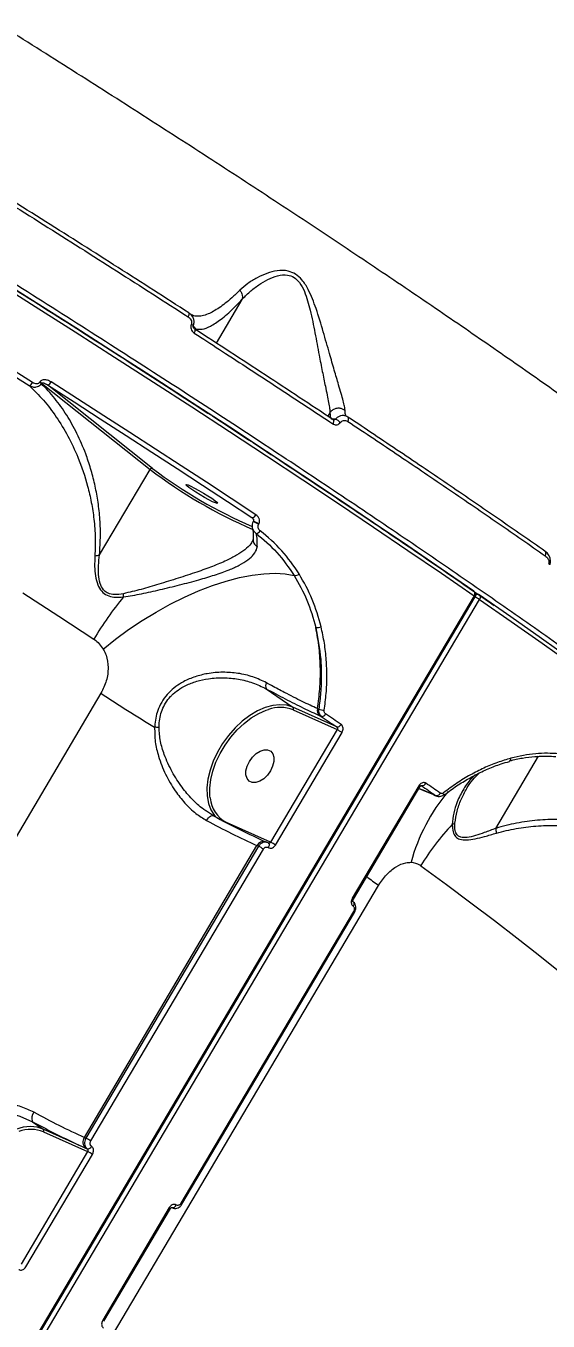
# Model space of a CAD drawing. Header units: millimetres. Extents: x -6879 to 7341, y -8047 to 7187.
# Drawn here: x 352.9 to 480.2, y 2323.4 to 2639.2 of the extents above; entities that cross this region are included whole.
import ezdxf

# ---------------------------------------------------------------- set-up
doc = ezdxf.new("R2010")
doc.units = ezdxf.units.MM
for name, color, linetype in [('DIKOM_ОБЪЕКТ', 7, 'Continuous'), ('DIKOM_РАЗМЕР_ЗОНА', 7, 'Continuous'), ('DIKOM_РАЗМЕР_ОБЪЕКТА', 7, 'Continuous')]:
    doc.layers.add(name, color=color, linetype=linetype)
doc.styles.add('style1', font='arial.ttf', dxfattribs={"width": 0.8})
doc.dimstyles.new('1-50', dxfattribs={"dimtxt": 300, "dimasz": 200, "dimexe": 100, "dimexo": 0, "dimgap": 100, "dimtad": 0, "dimdec": 0, "dimtxsty": 'style1', "dimcen": 0, "dimclrd": 7, "dimclre": 7, "dimadec": 1, "dimazin": 2, "dimtfac": 1, "dimtdec": 0, "dimtmove": 1, "dimatfit": 3, "dimfxl": 0, "dimlwd": 25, "dimlwe": 18, "dimarcsym": 0})

# ---------------------------------------------------------------- blocks, each defined once
blk = doc.blocks.new('*D19')
at = {"layer": 'Defpoints', "color": 0, "transparency": 16777216}
for p in [(5624.04, 6094.27), (-4435.35, 2864.29), (5624.04, -2640.11)]:
    blk.add_point(p, dxfattribs=at)
at = {"layer": 'DIKOM_РАЗМЕР_ОБЪЕКТА', "color": 7, "lineweight": 18, "transparency": 16777216}
for p, q in [((-4435.35, 2864.29), (-4435.35, 6194.27)), ((5624.04, -2640.11), (5624.04, 6194.27))]:
    blk.add_line(p, q, dxfattribs=at)
at = {"layer": 'DIKOM_РАЗМЕР_ОБЪЕКТА', "color": 7, "lineweight": 25, "transparency": 16777216}
for p, q in [((-4235.35, 6094.27), (2113.67, 6094.27)), ((5424.04, 6094.27), (3193.46, 6094.27))]:
    blk.add_line(p, q, dxfattribs=at)
at = {"layer": 'DIKOM_РАЗМЕР_ОБЪЕКТА', "color": 7, "transparency": 16777216}
for points in [[(-4235.35, 6127.6), (-4235.35, 6060.94), (-4435.35, 6094.27)], [(5424.04, 6127.6), (5424.04, 6060.94), (5624.04, 6094.27)]]:
    blk.add_solid(points, dxfattribs=at)
at = {"layer": 'DIKOM_РАЗМЕР_ОБЪЕКТА', "color": 0, "transparency": 16777216, "insert": (2653.56, 6094.27), "char_height": 300, "attachment_point": 5, "style": 'style1'}
blk.add_mtext('10100', dxfattribs=at)
blk = doc.blocks.new('*D17')
at = {"layer": 'Defpoints', "color": 0, "transparency": 16777216}
for p in [(-5935.35, 6990.27), (-5935.35, 998.27), (7340.79, -2830.86)]:
    blk.add_point(p, dxfattribs=at)
at = {"layer": 'DIKOM_РАЗМЕР_ЗОНА', "color": 7, "lineweight": 18, "transparency": 16777216}
for p, q in [((-5935.35, 998.27), (-5935.35, 7090.27)), ((7340.79, -2830.86), (7340.79, 7090.27))]:
    blk.add_line(p, q, dxfattribs=at)
at = {"layer": 'DIKOM_РАЗМЕР_ЗОНА', "color": 7, "lineweight": 25, "transparency": 16777216}
for p, q in [((-5735.35, 6990.27), (2016.67, 6990.27)), ((7140.79, 6990.27), (3096.46, 6990.27))]:
    blk.add_line(p, q, dxfattribs=at)
at = {"layer": 'DIKOM_РАЗМЕР_ЗОНА', "color": 7, "transparency": 16777216}
for points in [[(-5735.35, 7023.6), (-5735.35, 6956.94), (-5935.35, 6990.27)], [(7140.79, 7023.6), (7140.79, 6956.94), (7340.79, 6990.27)]]:
    blk.add_solid(points, dxfattribs=at)
at = {"layer": 'DIKOM_РАЗМЕР_ЗОНА', "color": 0, "transparency": 16777216, "insert": (2556.56, 6990.27), "char_height": 300, "attachment_point": 5, "style": 'style1'}
blk.add_mtext('13300', dxfattribs=at)

msp = doc.modelspace()

# ---------------------------------------------------------------- linework, layer by layer
at = {"layer": 'DIKOM_ОБЪЕКТ', "color": 7, "linetype": 'Continuous', "lineweight": 15}
for p, q in [((405.56, 2572.43), (399.29, 2561.84)), ((394.58, 2564.91), (394.31, 2565.3)), ((356.27, 2552.35), (356.21, 2552.25)), ((356.62, 2551.96), (356.68, 2552.07)), ((356.68, 2552.07), (383.14, 2531.02)), ((383.76, 2531.26), (358.16, 2551.63)), ((427, 2544.81), (426.52, 2544)), ((427, 2544.82), (427, 2544.81)), ((427.83, 2543.14), (427.79, 2543.16)), ((370.84, 2510.24), (383.14, 2531.02)), ((408.01, 2519.29), (408.35, 2518.8)), ((408.33, 2518.42), (408.29, 2518.34)), ((408.29, 2518.32), (408.29, 2518.34)), ((408.33, 2518.42), (408.33, 2518.42)), ((409.61, 2517.65), (409.65, 2517.72)), ((480.22, 2510.38), (480, 2510.58)), ((462.17, 2501.3), (462.11, 2501.34)), ((462.17, 2500.23), (216.67, 2085.36)), ((216.96, 2085.1), (462.46, 2499.97)), ((217.96, 2084.46), (463.47, 2499.33)), ((371.18, 2476.48), (193.65, 2176.47)), ((411.47, 2477.57), (417.99, 2473.06)), ((428.68, 2468.25), (417.99, 2473.06)), ((424.29, 2472.57), (423.98, 2472.71)), ((418.06, 2472.41), (428.78, 2467.59)), ((424.57, 2470.98), (424.91, 2470.82)), ((428.78, 2467.59), (412.55, 2440.16)), ((413.74, 2439.47), (429.97, 2466.9)), ((467.48, 2443.53), (477.87, 2461.09)), ((470.79, 2459.96), (470.86, 2459.98)), ((448.72, 2453.93), (432.48, 2426.5)), ((432.75, 2426.26), (448.98, 2453.69)), ((449.29, 2453.98), (449.31, 2453.97)), ((452.79, 2451.53), (452.45, 2451.69)), ((452.64, 2451.58), (452.98, 2451.42)), ((398.64, 2446.58), (396.93, 2447.7)), ((401.83, 2444.98), (401.79, 2444.92)), ((412.55, 2440.16), (401.83, 2444.98)), ((367.13, 2368.18), (409.23, 2439.32)), ((409.61, 2439.15), (367.51, 2368.01)), ((368.7, 2367.32), (410.8, 2438.47)), ((409.23, 2439.32), (409.61, 2439.15)), ((411.74, 2440.08), (411.34, 2440.26)), ((411.94, 2439.97), (411.74, 2440.07)), ((411.94, 2439.97), (411.99, 2439.94)), ((261.36, 2129.61), (438.89, 2429.62)), ((432.78, 2423.26), (390.68, 2352.12)), ((390.94, 2351.88), (433.04, 2423.03)), ((354.51, 2372.01), (357.12, 2370.2)), ((367.41, 2365.57), (357.12, 2370.2)), ((357.19, 2369.55), (367.91, 2364.73)), ((367.51, 2368.01), (367.13, 2368.18)), ((367.81, 2365.39), (367.41, 2365.57)), ((367.91, 2364.73), (351.68, 2337.3)), ((352.87, 2336.61), (369.1, 2364.04)), ((387.85, 2351.07), (371.62, 2323.64)), ((371.88, 2323.4), (388.11, 2350.83)), ((388.41, 2351.1), (388.63, 2351)), ((388.42, 2351.12), (388.44, 2351.11)), ((388.44, 2351.11), (388.64, 2351.01))]:
    msp.add_line(p, q, dxfattribs=at)
at = {"layer": 'DIKOM_ОБЪЕКТ', "color": 7, "linetype": 'Continuous', "lineweight": 15, "flags": 128}
for points in [[(297.34, 2586.65), (304.54, 2582.22), (311.7, 2577.8), (318.82, 2573.39), (325.89, 2568.98), (332.92, 2564.58), (339.89, 2560.19), (346.81, 2555.82), (353.68, 2551.47)], [(354.5, 2552.23), (347.61, 2556.59), (340.68, 2560.98), (333.68, 2565.37), (326.64, 2569.78), (319.55, 2574.2), (312.42, 2578.62), (305.25, 2583.06), (298.03, 2587.49)], [(345.34, 2576.93), (355.17, 2570.73), (364.89, 2564.56), (374.49, 2558.43), (383.96, 2552.34), (393.3, 2546.3), (402.49, 2540.3), (411.53, 2534.37), (420.41, 2528.49), (429.12, 2522.69), (437.67, 2516.95), (446.02, 2511.29), (454.2, 2505.72), (462.17, 2500.23)], [(462.11, 2501.34), (454.15, 2506.82), (446, 2512.38), (437.66, 2518.03), (429.14, 2523.75), (420.45, 2529.54), (411.59, 2535.4), (402.57, 2541.32), (393.4, 2547.3), (384.08, 2553.33), (374.64, 2559.41), (365.06, 2565.52), (355.36, 2571.68), (345.56, 2577.86)], [(392.48, 2568.22), (392.56, 2568.38), (392.64, 2568.55), (392.69, 2568.7), (392.72, 2568.84), (392.72, 2568.97), (392.71, 2569.07), (392.67, 2569.14), (392.61, 2569.19)], [(393.93, 2564.27), (394.02, 2564.44), (394.1, 2564.6), (394.15, 2564.76), (394.17, 2564.91), (394.18, 2565.03), (394.16, 2565.13), (394.11, 2565.21), (394.05, 2565.25)], [(394.31, 2565.3), (394.27, 2565.21), (394.24, 2565.12)], [(358.16, 2551.63), (364.61, 2547.51), (371, 2543.41), (377.33, 2539.33), (383.6, 2535.27), (389.8, 2531.24), (395.94, 2527.23), (402.01, 2523.24), (408.01, 2519.29)], [(408.97, 2519.96), (402.96, 2523.93), (396.88, 2527.92), (390.72, 2531.94), (384.5, 2535.99), (378.22, 2540.05), (371.87, 2544.14), (365.47, 2548.25), (359.01, 2552.38)], [(427.76, 2542.13), (427.85, 2542.3), (427.91, 2542.47), (427.96, 2542.63), (427.97, 2542.78), (427.96, 2542.91), (427.93, 2543.03), (427.87, 2543.11), (427.83, 2543.14)], [(431.37, 2542.76), (431.46, 2542.92), (431.52, 2543.09), (431.56, 2543.25), (431.58, 2543.4), (431.58, 2543.53), (431.55, 2543.64), (431.49, 2543.73), (431.42, 2543.79)], [(392.09, 2527.06), (391.89, 2527.3), (392.01, 2527.37), (392.43, 2527.24), (393.12, 2526.94), (394.03, 2526.48), (395.08, 2525.91), (396.18, 2525.27), (397.25, 2524.61), (398.2, 2523.99), (398.95, 2523.45), (399.44, 2523.04), (399.64, 2522.8), (399.52, 2522.74), (399.1, 2522.86), (398.41, 2523.16), (397.5, 2523.62), (396.46, 2524.19), (395.35, 2524.83), (394.28, 2525.49), (393.33, 2526.11), (392.58, 2526.65), (392.09, 2527.06)], [(479.53, 2509.98), (479.62, 2510.15), (479.68, 2510.32), (479.71, 2510.48), (479.71, 2510.64), (479.69, 2510.79), (479.64, 2510.91), (479.57, 2511.01), (479.47, 2511.08)], [(371.74, 2487.2), (374.76, 2489.64), (377.93, 2491.97), (381.23, 2494.18), (384.61, 2496.25), (388.06, 2498.16), (391.53, 2499.89), (394.98, 2501.42), (398.39, 2502.73), (401.73, 2503.82), (404.95, 2504.67), (408.03, 2505.27), (410.93, 2505.62), (413.63, 2505.72), (416.1, 2505.56), (418.32, 2505.14)], [(352.14, 2500.98), (360.87, 2495.28), (369.44, 2489.63)], [(462.17, 2500.23), (462.26, 2500.4), (462.32, 2500.57), (462.36, 2500.74), (462.36, 2500.91), (462.34, 2501.05), (462.29, 2501.18), (462.21, 2501.27), (462.17, 2501.3)], [(577.42, 2409.72), (576.77, 2410.48), (574.49, 2413.04), (571.92, 2415.77), (569.05, 2418.66), (565.89, 2421.71), (562.45, 2424.92), (558.71, 2428.28), (554.7, 2431.8), (550.4, 2435.46), (545.83, 2439.27), (540.99, 2443.22), (535.88, 2447.31), (530.51, 2451.54), (524.88, 2455.9), (518.99, 2460.39), (512.86, 2465), (506.48, 2469.73), (499.86, 2474.58), (493.01, 2479.55), (485.94, 2484.62), (478.64, 2489.8), (471.12, 2495.07), (463.4, 2500.45)], [(463.46, 2500.41), (463.5, 2500.38), (463.58, 2500.28), (463.63, 2500.16), (463.66, 2500.01), (463.65, 2499.85), (463.62, 2499.68), (463.55, 2499.5), (463.47, 2499.33)], [(463.47, 2499.33), (471.21, 2493.95), (478.74, 2488.66), (486.06, 2483.47)], [(417.99, 2473.06), (416.49, 2473.53), (414.84, 2473.68), (413.07, 2473.5), (411.22, 2472.99), (409.34, 2472.17), (407.46, 2471.05), (405.63, 2469.66), (403.9, 2468.03), (402.28, 2466.2), (400.84, 2464.2), (399.59, 2462.09), (398.56, 2459.91), (397.78, 2457.7), (397.26, 2455.52), (397.03, 2453.42), (397.07, 2451.43), (397.39, 2449.62), (397.99, 2448.01), (398.84, 2446.65), (399.12, 2446.32)], [(397.83, 2450.97), (397.77, 2451.44), (397.73, 2453.36), (397.96, 2455.4), (398.46, 2457.51), (399.22, 2459.65), (400.21, 2461.77), (401.43, 2463.82), (402.83, 2465.76), (404.39, 2467.53), (406.08, 2469.11), (407.85, 2470.46), (409.67, 2471.55), (411.49, 2472.34), (412.01, 2472.51)], [(424.91, 2470.82), (425.39, 2470.5), (425.86, 2470.18), (426.33, 2469.86), (426.8, 2469.53), (427.27, 2469.21), (427.74, 2468.89), (428.21, 2468.57), (428.68, 2468.25)], [(429.73, 2468.87), (429.26, 2469.19), (428.79, 2469.51), (428.32, 2469.83), (427.85, 2470.16), (427.38, 2470.48), (426.91, 2470.8), (426.43, 2471.12), (425.96, 2471.45)], [(412.51, 2457.54), (411.77, 2456.5), (410.87, 2455.63), (409.9, 2455.02), (408.93, 2454.7), (408.05, 2454.71), (407.32, 2455.04), (406.8, 2455.67), (406.53, 2456.54), (406.54, 2457.58), (406.83, 2458.72), (407.37, 2459.85), (408.12, 2460.89), (409.01, 2461.75), (409.98, 2462.37), (410.95, 2462.68), (411.83, 2462.68), (412.57, 2462.35), (413.09, 2461.72), (413.35, 2460.85), (413.34, 2459.81), (413.05, 2458.67), (412.51, 2457.54)], [(449.31, 2453.97), (449.75, 2453.67), (450.19, 2453.36), (450.62, 2453.06), (451.06, 2452.75), (451.49, 2452.45), (451.92, 2452.14), (452.36, 2451.84), (452.79, 2451.53)], [(453.9, 2452.11), (453.47, 2452.41), (453.03, 2452.72), (452.6, 2453.02), (452.16, 2453.33), (451.73, 2453.64), (451.29, 2453.94), (450.85, 2454.25), (450.42, 2454.56)], [(452.45, 2451.69), (452.63, 2451.58), (452.66, 2451.57)], [(454.71, 2451.67), (454.73, 2451.68), (454.74, 2451.69)], [(396.95, 2445.45), (397.16, 2445.78), (397.39, 2446.06), (397.63, 2446.31), (397.86, 2446.49), (398.09, 2446.62), (398.3, 2446.67), (398.49, 2446.66), (398.64, 2446.58)], [(411.99, 2439.94), (412.04, 2439.9), (412.11, 2439.81), (412.16, 2439.69), (412.18, 2439.55), (412.17, 2439.39), (412.13, 2439.21), (412.07, 2439.04), (411.98, 2438.87)], [(449.21, 2434.43), (455.42, 2429.84), (461.4, 2425.38), (467.12, 2421.03), (472.59, 2416.82), (477.8, 2412.74), (482.75, 2408.79)], [(432.64, 2425.65), (432.68, 2425.62), (432.76, 2425.52), (432.82, 2425.39), (432.85, 2425.24), (432.84, 2425.08), (432.81, 2424.9), (432.75, 2424.73), (432.66, 2424.55)], [(336.01, 2344.86), (335.28, 2345.34), (332.61, 2347.73), (330.18, 2350.58), (327.74, 2354.36), (325.8, 2358.57), (324.94, 2361.42), (324.49, 2364.42), (324.53, 2366.19), (324.86, 2367.97), (325.98, 2370.3), (326.41, 2370.84), (327.56, 2371.95), (328.93, 2372.87), (332.6, 2374.32), (336.77, 2375.05), (341.14, 2375.19), (344.65, 2374.92), (348.16, 2374.31), (351.42, 2373.37), (354.51, 2372.01), (354.51, 2372.01)], [(357.12, 2370.2), (355.62, 2370.67), (353.97, 2370.82), (352.2, 2370.64), (350.35, 2370.13), (348.47, 2369.31), (346.59, 2368.19), (344.77, 2366.8), (343.03, 2365.17), (341.42, 2363.34), (339.97, 2361.34), (338.72, 2359.23), (337.69, 2357.05), (336.91, 2354.84), (336.4, 2352.66), (336.16, 2350.56), (336.2, 2348.57), (336.52, 2346.76), (337.12, 2345.15), (337.97, 2343.79), (338.25, 2343.46)]]:
    msp.add_lwpolyline(points, dxfattribs=at)
at = {"layer": 'DIKOM_ОБЪЕКТ', "color": 7, "linetype": 'Continuous', "lineweight": 15}
for centre, radius, start, end in [((391.06, 2560.9), 5.79, 62.6294, 68.3214), ((353.23, 2552.77), 1.38, 289.2737, 336.9474), ((353.48, 2547.86), 5.17, 52.5338, 58.0879), ((353.54, 2547.97), 5.16, 52.5385, 58.0988), ((357.85, 2552.83), 1.24, 284.3894, 338.7927), ((427.45, 2540.64), 2.77, 40.6268, 71.6889), ((383.58, 2530.8), 0.497, 68.1118, 153.0122), ((456.3, 2627.8), 121.32, 232.912, 246.6543), ((456.21, 2627.65), 120.58, 233.0727, 246.458), ((407.99, 2520.34), 1.06, 271.0004, 338.8802), ((407, 2514.28), 4.26, 52.2703, 72.4613), ((406.99, 2514.25), 4.38, 52.4776, 72.1105), ((408.97, 2516.62), 1.18, 273.6923, 333.3375), ((418.44, 2506.67), 1.53, 265.4655, 314.3873), ((461.6, 2500.48), 1, 329.3847, 55.3361), ((439.61, 2448.13), 81.52, 140.5169, 149.3965), ((369.61, 2499.95), 7.08, 0.1068, 6.4071), ((461.9, 2499.62), 0.663, 32.0345, 65.8071), ((457.96, 2491.26), 9.77, 55.7044, 62.6823), ((463.03, 2499.82), 0.734, 68.3362, 126.0119), ((462.89, 2499.59), 1, 55.2964, 65.7822), ((423.97, 2494.53), 2.06, 258.4287, 295.8891), ((412.83, 2478.27), 1.52, 150.1958, 207.259), ((578.52, 2789.22), 375.23, 236.457, 238.8237), ((414.89, 2464.39), 8.62, 68.4571, 109.536), ((417.66, 2472.7), 0.494, 324.4481, 47.6015), ((425.66, 2472.32), 1.73, 166.7864, 231.0264), ((425.75, 2476.78), 4.46, 250.9152, 268.4939), ((425.02, 2471.82), 1.01, 263.6764, 337.9671), ((381.12, 2401.93), 66.33, 86.347, 87.2765), ((428.8, 2469.25), 1, 262.897, 337.8163), ((424.83, 2459.36), 9.12, 55.7239, 64.3855), ((470.49, 2460.56), 0.681, 302.1445, 6.4689), ((448.41, 2453.31), 0.685, 33.3185, 63.521), ((449.5, 2454.94), 0.991, 258.8374, 336.8826), ((405.22, 2451.58), 7.42, 184.6899, 242.7881), ((490.29, 2423.47), 45.05, 139.8864, 164.838), ((452.99, 2452.5), 0.99, 258.19, 336.7059), ((454.32, 2451.93), 0.482, 329.7784, 33.0318), ((496.55, 2629.75), 209.49, 241.6107, 245.3665), ((503.21, 2640.07), 219.95, 241.6103, 245.3664), ((495.64, 2406.95), 53.96, 135.9351, 149.3815), ((456.29, 2446.35), 1.96, 287.0833, 307.4784), ((463.13, 2442.33), 4.51, 0.5418, 15.39), ((410.81, 2438.62), 1.72, 71.8647, 155.7753), ((405.66, 2430.92), 9.13, 55.7577, 64.3811), ((408.61, 2431.94), 9.11, 55.7148, 64.3896), ((507.03, 2523.74), 116.2, 232.324, 234.0959), ((432.18, 2425.89), 0.68, 33.1479, 63.5691), ((432.48, 2422.66), 0.673, 33.1671, 63.4982), ((356.52, 2372.89), 2.2, 139.6923, 203.5399), ((459.05, 2565.42), 219.86, 241.6095, 245.3672), ((454.43, 2558.55), 209.43, 241.6099, 245.3668), ((354.02, 2361.52), 8.63, 68.4615, 109.5316), ((356.79, 2369.84), 0.494, 324.4474, 47.6022), ((368.74, 2367.03), 1.97, 144.4374, 227.6128), ((363.57, 2359.79), 9.12, 55.7506, 64.3882), ((367.93, 2366.39), 1, 262.9042, 337.8091), ((363.97, 2356.5), 9.12, 55.7189, 64.3855), ((387.54, 2350.45), 0.69, 33.4202, 63.4049), ((388.64, 2352.08), 0.991, 258.8365, 336.8886), ((390.37, 2351.51), 0.682, 33.3978, 63.3512), ((371.31, 2323.03), 0.681, 33.1528, 63.5356)]:
    msp.add_arc(centre, radius, start, end, dxfattribs=at)
for points, knots in [([(511.35, 2528.81), (507.51, 2531.64), (499.83, 2537.3), (487.28, 2546.3), (474.04, 2555.64), (460.08, 2565.3), (445.49, 2575.24), (430.32, 2585.43), (414.56, 2595.86), (398.26, 2606.5), (381.48, 2617.32), (364.3, 2628.26), (346.79, 2639.29), (329, 2650.37), (310.95, 2661.47), (292.69, 2672.59), (274.28, 2683.69), (255.79, 2694.7), (237.32, 2705.6), (218.92, 2716.33), (200.61, 2726.89), (182.43, 2737.26), (164.44, 2747.41), (146.73, 2757.28), (129.37, 2766.84), (112.42, 2776.06), (95.9, 2784.92), (79.84, 2793.4), (64.31, 2801.49), (49.36, 2809.14), (35.07, 2816.32), (22.5, 2822.51), (11.48, 2827.83), (5.17, 2830.8), (2.01, 2832.29)], [0, 0, 0, 0, 0.031556, 0.063213, 0.09492, 0.126627, 0.158283, 0.189839, 0.221397, 0.253054, 0.284762, 0.31647, 0.348127, 0.379685, 0.411265, 0.442944, 0.474674, 0.506404, 0.538084, 0.569664, 0.601295, 0.633026, 0.664806, 0.696588, 0.728318, 0.75995, 0.791659, 0.823468, 0.855327, 0.887186, 0.918995, 0.950705, 0.975353, 1, 1, 1, 1]), ([(541.81, 2444.04), (539.9, 2445.58), (534.73, 2449.72), (525.52, 2456.88), (513.99, 2465.61), (501.42, 2474.87), (487.86, 2484.65), (473.31, 2494.93), (458.09, 2505.49), (442.28, 2516.27), (425.95, 2527.23), (408.83, 2538.55), (390.96, 2550.21), (372.38, 2562.17), (353.5, 2574.17), (334.38, 2586.17), (315.11, 2598.13), (295.37, 2610.23), (275.21, 2622.45), (254.69, 2634.75), (234.51, 2646.7), (214.73, 2658.28), (195.41, 2669.47), (176, 2680.59), (156.56, 2691.6), (137.14, 2702.46), (117.92, 2713.07), (98.96, 2723.4), (80.32, 2733.42), (61.94, 2743.16), (43.9, 2752.56), (26.28, 2761.58), (9.45, 2770.03), (-6.54, 2777.9), (-21.67, 2785.17), (-36.19, 2791.97), (-50.02, 2798.25), (-63.08, 2803.97), (-74.43, 2808.75), (-81.06, 2811.39), (-84, 2812.55)], [0, 0, 0, 0, 0.015652, 0.042167, 0.068704, 0.09522, 0.122506, 0.149815, 0.177101, 0.203617, 0.230153, 0.256669, 0.283955, 0.311264, 0.33855, 0.365066, 0.391602, 0.418118, 0.445404, 0.472713, 0.499999, 0.52556, 0.55114, 0.576701, 0.60295, 0.629218, 0.655467, 0.681983, 0.708519, 0.735035, 0.762321, 0.78963, 0.816916, 0.843432, 0.869969, 0.896485, 0.923771, 0.951079, 0.978366, 1, 1, 1, 1]), ([(-83.21, 2810.98), (-80.47, 2809.9), (-74.09, 2807.36), (-63.09, 2802.73), (-50.25, 2797.11), (-36.52, 2790.87), (-21.98, 2784.07), (-6.7, 2776.73), (9.29, 2768.87), (25.98, 2760.49), (43.31, 2751.62), (61.23, 2742.28), (79.66, 2732.53), (98.51, 2722.4), (117.49, 2712.06), (136.56, 2701.53), (155.67, 2690.84), (175.01, 2679.9), (194.48, 2668.75), (214.01, 2657.44), (233.79, 2645.86), (253.79, 2634.02), (273.97, 2621.93), (294.02, 2609.78), (313.85, 2597.62), (333.36, 2585.52), (352.5, 2573.51), (371.22, 2561.62), (389.5, 2549.85), (407.28, 2538.25), (424.49, 2526.87), (441.03, 2515.78), (455.25, 2506.09), (463.68, 2500.24), (467.11, 2497.86)], [0, 0, 0, 0, 0.024132, 0.056086, 0.08814, 0.120245, 0.15235, 0.184404, 0.216358, 0.248311, 0.280366, 0.312471, 0.344576, 0.37663, 0.408584, 0.439359, 0.470225, 0.501136, 0.532048, 0.562913, 0.593689, 0.625642, 0.657696, 0.689802, 0.721907, 0.753961, 0.785914, 0.817868, 0.849922, 0.882027, 0.914132, 0.946187, 0.97814, 1, 1, 1, 1]), ([(320.72, 2613.42), (326.85, 2609.63), (339.12, 2602.05), (357.22, 2590.71), (375.08, 2579.4), (386.68, 2571.95), (392.48, 2568.22)], [0, 0, 0, 0, 0.248595, 0.49719, 0.748595, 1, 1, 1, 1]), ([(392.61, 2569.19), (386.89, 2572.87), (375.45, 2580.22), (357.7, 2591.46), (339.58, 2602.82), (327.21, 2610.47), (321.02, 2614.29)], [0, 0, 0, 0, 0.248594, 0.49719, 0.748595, 1, 1, 1, 1]), ([(430.7, 2545.39), (430.7, 2545.42), (430.71, 2545.69), (430.61, 2546.37), (430.28, 2547.73), (429.78, 2549.52), (429.05, 2551.97), (428.09, 2555.22), (426.84, 2559.57), (425.39, 2564.65), (424.04, 2569.19), (422.78, 2572.64), (421.71, 2575.04), (420.38, 2577.19), (418.68, 2578.74), (416.57, 2579.59), (414.13, 2579.57), (411.59, 2578.88), (409.18, 2577.78), (406.93, 2576.39), (405.69, 2575.28), (405.06, 2574.72)], [0, 0, 0, 0, 0.005626, 0.050194, 0.096021, 0.143339, 0.191776, 0.262307, 0.334996, 0.425738, 0.519188, 0.558728, 0.598786, 0.643821, 0.679931, 0.716075, 0.769127, 0.823202, 0.878452, 0.93885, 1, 1, 1, 1]), ([(405.57, 2572.44), (405.57, 2572.44), (406.13, 2573.06), (407.41, 2574.36), (409.52, 2575.98), (411.8, 2577.37), (414.16, 2578.31), (416.41, 2578.61), (418.32, 2577.96), (419.78, 2576.51), (420.82, 2574.46), (421.6, 2572.14), (422.47, 2568.76), (423.4, 2564.28), (424.31, 2559.26), (425.17, 2554.9), (425.83, 2551.64), (426.35, 2549.13), (426.71, 2547.3), (426.96, 2545.74), (427, 2545.24), (427, 2544.82), (427, 2544.82)], [0, 0, 0, 0, 0.000084, 0.062326, 0.12457, 0.179415, 0.234108, 0.284696, 0.317764, 0.350736, 0.393399, 0.432816, 0.472321, 0.566574, 0.660865, 0.73448, 0.807986, 0.856522, 0.90502, 0.952521, 0.999991, 1, 1, 1, 1]), ([(405.06, 2574.72), (404.4, 2574.09), (402.59, 2572.35), (399.93, 2570.3), (397.58, 2568.99), (395.84, 2568.43), (394.58, 2568.33), (393.65, 2568.47), (393.22, 2568.79), (393.08, 2568.89)], [0, 0, 0, 0, 0.120553, 0.328508, 0.541035, 0.671204, 0.801381, 0.935062, 1, 1, 1, 1]), ([(405.06, 2574.72), (405.09, 2574.68), (405.3, 2574.42), (405.58, 2573.88), (405.74, 2573.11), (405.62, 2572.67), (405.57, 2572.44)], [0, 0, 0, 0, 0.054453, 0.376706, 0.688336, 1, 1, 1, 1]), ([(394.31, 2565.3), (394.8, 2565.22), (395.78, 2565.07), (397.84, 2565.85), (400.41, 2567.52), (403.05, 2569.81), (404.89, 2571.74), (405.56, 2572.43)], [0, 0, 0, 0, 0.20619, 0.415424, 0.64011, 0.869595, 1, 1, 1, 1]), ([(405.56, 2572.43), (405.56, 2572.44), (405.56, 2572.44), (405.57, 2572.44), (405.57, 2572.44), (405.57, 2572.44)], [0, 0, 0, 0, 0.445155, 0.822187, 1, 1, 1, 1]), ([(392.48, 2568.22), (392.66, 2568.07), (392.99, 2567.81), (393.25, 2567.27), (393.33, 2566.75), (393.24, 2566.44), (393.19, 2566.28)], [0, 0, 0, 0, 0.329238, 0.579808, 0.788619, 1, 1, 1, 1]), ([(393.72, 2566.04), (393.79, 2566.3), (393.94, 2566.81), (393.83, 2567.66), (393.46, 2568.46), (392.98, 2568.95), (392.66, 2569.16), (392.61, 2569.19)], [0, 0, 0, 0, 0.223391, 0.437655, 0.684959, 0.948822, 1, 1, 1, 1]), ([(393.19, 2566.28), (393.15, 2566.11), (393.06, 2565.78), (393.15, 2565.23), (393.41, 2564.72), (393.72, 2564.41), (393.91, 2564.28), (393.93, 2564.27)], [0, 0, 0, 0, 0.2147833, 0.4259373, 0.6816824, 0.9641903, 1, 1, 1, 1]), ([(394.05, 2565.25), (393.97, 2565.32), (393.85, 2565.43), (393.73, 2565.64), (393.69, 2565.82), (393.69, 2565.95), (393.71, 2566.01), (393.72, 2566.04)], [0, 0, 0, 0, 0.375734, 0.651783, 0.844495, 0.934876, 1, 1, 1, 1]), ([(394.31, 2565.3), (394.27, 2565.35), (394.07, 2565.59), (393.87, 2565.84), (393.72, 2566.04)], [0, 0, 0, 0, 0.217441, 1, 1, 1, 1]), ([(393.93, 2564.27), (394.45, 2563.94), (397.01, 2562.28), (404.04, 2557.72), (414.9, 2550.63), (423.47, 2544.96), (427.76, 2542.13)], [0, 0, 0, 0, 0.044144, 0.220723, 0.6100171, 1, 1, 1, 1]), ([(427.79, 2543.16), (422.31, 2546.79), (411.32, 2554.05), (399.81, 2561.51), (394.05, 2565.25)], [0, 0, 0, 0, 0.499272, 1, 1, 1, 1]), ([(353.68, 2551.47), (353.96, 2551.34), (354.5, 2551.1), (355.31, 2551.1), (355.92, 2551.3), (356.35, 2551.59), (356.53, 2551.83), (356.62, 2551.96)], [0, 0, 0, 0, 0.273622, 0.537255, 0.720787, 0.85653, 1, 1, 1, 1]), ([(353.68, 2551.47), (354.86, 2550.31), (357.22, 2547.99), (360.36, 2543.85), (363.18, 2539.24), (365.81, 2533.67), (367.68, 2528.22), (368.87, 2523.05), (369.51, 2518.85), (369.86, 2514.53), (369.75, 2511.44), (369.7, 2509.99)], [0, 0, 0, 0, 0.126971, 0.253951, 0.383672, 0.513374, 0.674673, 0.756562, 0.838427, 0.92382, 1, 1, 1, 1]), ([(356.21, 2552.25), (356.16, 2552.18), (356.06, 2552.06), (355.82, 2551.93), (355.46, 2551.88), (354.99, 2551.96), (354.67, 2552.14), (354.5, 2552.23)], [0, 0, 0, 0, 0.118999, 0.23743, 0.412302, 0.691014, 1, 1, 1, 1]), ([(359.01, 2552.38), (358.74, 2552.52), (358.22, 2552.81), (357.45, 2552.93), (356.87, 2552.84), (356.49, 2552.64), (356.34, 2552.45), (356.27, 2552.35)], [0, 0, 0, 0, 0.3089468, 0.5923335, 0.7697048, 0.8844778, 1, 1, 1, 1]), ([(370.83, 2510.23), (370.93, 2511.81), (371.14, 2514.97), (370.93, 2519.39), (370.44, 2523.57), (369.68, 2527.52), (368.69, 2531.28), (367.29, 2535.43), (365.39, 2539.84), (362.85, 2544.35), (359.97, 2548.47), (357.74, 2550.8), (356.62, 2551.96)], [0, 0, 0, 0, 0.08228, 0.165564, 0.247516, 0.329489, 0.412927, 0.496369, 0.620908, 0.745454, 0.872731, 1, 1, 1, 1]), ([(356.68, 2552.07), (356.69, 2552.08), (356.71, 2552.11), (356.77, 2552.15), (356.92, 2552.18), (357.43, 2552.1), (357.83, 2551.84), (358.16, 2551.63)], [0, 0, 0, 0, 0.023249, 0.05198, 0.10423, 0.273299, 1, 1, 1, 1]), ([(430.7, 2545.39), (430.67, 2545.42), (430.44, 2545.59), (429.93, 2545.85), (429.12, 2545.99), (428.28, 2545.85), (427.52, 2545.46), (427.17, 2545.03), (427, 2544.82)], [0, 0, 0, 0, 0.031952, 0.204836, 0.403638, 0.602413, 0.80121, 1, 1, 1, 1]), ([(431.17, 2543.97), (431.06, 2544.02), (430.72, 2544.19), (430.71, 2544.91), (430.7, 2545.39)], [0, 0, 0, 0, 0.312503, 1, 1, 1, 1]), ([(427, 2544.81), (427.05, 2544.29), (427.12, 2543.69), (427.36, 2543.36), (427.39, 2543.32)], [0, 0, 0, 0, 0.878622, 1, 1, 1, 1]), ([(428.32, 2543.26), (428.06, 2543.27), (427.74, 2543.29), (427.45, 2543.32), (427.39, 2543.32)], [0, 0, 0, 0, 0.805809, 1, 1, 1, 1]), ([(427.76, 2542.13), (427.8, 2542.1), (427.97, 2541.99), (428.32, 2541.89), (428.78, 2541.92), (429.21, 2542.1), (429.44, 2542.32), (429.55, 2542.44)], [0, 0, 0, 0, 0.073298, 0.322517, 0.555019, 0.777383, 1, 1, 1, 1]), ([(428, 2543.09), (427.99, 2543.09), (427.93, 2543.08), (427.88, 2543.11), (427.84, 2543.14)], [0, 0, 0, 0, 0.080494, 1, 1, 1, 1]), ([(428.32, 2543.26), (428.29, 2543.23), (428.25, 2543.19), (428.17, 2543.13), (428.09, 2543.09), (428.03, 2543.09), (428, 2543.09)], [0, 0, 0, 0, 0.289713, 0.337575, 0.71814, 1, 1, 1, 1]), ([(431.42, 2543.79), (431.35, 2543.83), (431.04, 2544.01), (430.43, 2544.19), (429.64, 2544.14), (428.89, 2543.84), (428.51, 2543.46), (428.32, 2543.26)], [0, 0, 0, 0, 0.0735277, 0.319837, 0.5507576, 0.7734189, 1, 1, 1, 1]), ([(429.55, 2542.44), (429.66, 2542.56), (429.89, 2542.79), (430.33, 2542.96), (430.8, 2543), (431.15, 2542.89), (431.33, 2542.78), (431.37, 2542.76)], [0, 0, 0, 0, 0.221104, 0.441883, 0.674501, 0.925084, 1, 1, 1, 1]), ([(431.37, 2542.76), (435.6, 2539.94), (444.04, 2534.31), (456.26, 2526.03), (468.16, 2517.89), (475.74, 2512.62), (479.53, 2509.98)], [0, 0, 0, 0, 0.249096, 0.498194, 0.749096, 1, 1, 1, 1]), ([(479.47, 2511.08), (475.72, 2513.7), (468.21, 2518.92), (456.37, 2527.02), (444.15, 2535.29), (435.66, 2540.96), (431.42, 2543.79)], [0, 0, 0, 0, 0.249099, 0.498195, 0.7491, 1, 1, 1, 1]), ([(409.65, 2517.72), (409.71, 2517.85), (409.83, 2518.1), (409.86, 2518.57), (409.74, 2519.1), (409.43, 2519.61), (409.12, 2519.85), (408.97, 2519.96)], [0, 0, 0, 0, 0.152266, 0.304034, 0.507998, 0.773208, 1, 1, 1, 1]), ([(408.01, 2519.29), (408.06, 2519.24), (408.19, 2519.12), (408.32, 2518.92), (408.39, 2518.72), (408.39, 2518.56), (408.37, 2518.46), (408.35, 2518.41), (408.34, 2518.39)], [0, 0, 0, 0, 0.275796, 0.58108, 0.784129, 0.904629, 0.953141, 1, 1, 1, 1]), ([(408.29, 2518.32), (408.2, 2518.12), (408.02, 2517.74), (408, 2517.07), (408.18, 2516.41), (408.54, 2515.83), (408.88, 2515.56), (409.04, 2515.44)], [0, 0, 0, 0, 0.1951022, 0.3898908, 0.5934383, 0.8140377, 1, 1, 1, 1]), ([(410.02, 2516.09), (409.92, 2516.19), (409.7, 2516.39), (409.52, 2516.78), (409.46, 2517.16), (409.51, 2517.45), (409.58, 2517.59), (409.61, 2517.65)], [0, 0, 0, 0, 0.271822, 0.538813, 0.737558, 0.896609, 1, 1, 1, 1]), ([(408.27, 2514.05), (408.27, 2514.04), (408.28, 2513.88), (408.24, 2513.72), (408.06, 2513.46), (408.02, 2513.39)], [0, 0, 0, 0, 0.045408, 0.772905, 1, 1, 1, 1]), ([(408.13, 2516.62), (408.17, 2516.47), (408.26, 2516.15), (408.33, 2515.27), (408.33, 2514.53), (408.27, 2514.03), (408.27, 2513.99)], [0, 0, 0, 0, 0.304245, 0.633147, 0.971945, 1, 1, 1, 1]), ([(408.3, 2513.99), (408.29, 2513.87), (408.26, 2513.54), (408.46, 2513.03), (408.8, 2512.59), (409.11, 2512.37), (409.25, 2512.29), (409.27, 2512.28)], [0, 0, 0, 0, 0.177334, 0.480156, 0.783048, 0.966326, 1, 1, 1, 1]), ([(409.04, 2515.44), (410.79, 2513.96), (414.32, 2510.97), (416.97, 2507.1), (418.32, 2505.14)], [0, 0, 0, 0, 0.493763, 1, 1, 1, 1]), ([(409.27, 2512.28), (409.29, 2512.83), (409.34, 2514.08), (409.15, 2514.95), (409.04, 2515.44)], [0, 0, 0, 0, 0.436563, 1, 1, 1, 1]), ([(419.51, 2505.57), (418.17, 2507.53), (415.46, 2511.48), (411.85, 2514.54), (410.02, 2516.09)], [0, 0, 0, 0, 0.493753, 1, 1, 1, 1]), ([(407.97, 2513.41), (407.9, 2513.25), (407.58, 2512.56), (406.33, 2511.45), (404.33, 2510.09), (401.67, 2508.74), (398.41, 2507.37), (394.45, 2505.95), (390.02, 2504.5), (385.45, 2503.1), (380.96, 2501.74), (378.09, 2501.08), (376.65, 2500.74)], [0, 0, 0, 0, 0.028743, 0.121093, 0.211033, 0.303466, 0.411885, 0.523183, 0.646664, 0.773015, 0.885456, 1, 1, 1, 1]), ([(376.69, 2499.96), (378.15, 2500.2), (381.1, 2500.67), (385.69, 2501.74), (390.41, 2502.88), (394.89, 2504.07), (398.97, 2505.28), (402.29, 2506.46), (405, 2507.69), (407.06, 2508.93), (408.54, 2510.31), (409.15, 2511.45), (409.25, 2512.13), (409.27, 2512.28)], [0, 0, 0, 0, 0.102736, 0.208026, 0.319921, 0.434586, 0.533732, 0.635547, 0.719074, 0.804877, 0.88851, 0.975333, 1, 1, 1, 1]), ([(480.65, 2507.81), (480.67, 2507.86), (480.76, 2508.09), (480.85, 2508.58), (480.79, 2509.29), (480.46, 2510.12), (479.97, 2510.72), (479.57, 2511.01), (479.47, 2511.08)], [0, 0, 0, 0, 0.039844, 0.186491, 0.371513, 0.585522, 0.894894, 1, 1, 1, 1]), ([(369.7, 2509.99), (369.66, 2509.11), (369.59, 2507.49), (369.78, 2505.08), (370.28, 2503), (371.21, 2501.3), (372.62, 2500.26), (374.5, 2499.81), (375.89, 2499.91), (376.69, 2499.96)], [0, 0, 0, 0, 0.183986, 0.340163, 0.495656, 0.624184, 0.737468, 0.84922, 1, 1, 1, 1]), ([(369.7, 2509.99), (369.74, 2509.99), (369.95, 2510), (370.37, 2510.05), (370.67, 2510.17), (370.83, 2510.23)], [0, 0, 0, 0, 0.092651, 0.497906, 1, 1, 1, 1]), ([(376.65, 2500.74), (375.9, 2500.62), (374.62, 2500.43), (372.99, 2500.71), (372.15, 2501.27), (371.45, 2502.05), (370.86, 2503.35), (370.55, 2505.38), (370.55, 2507.76), (370.74, 2509.36), (370.84, 2510.24)], [0, 0, 0, 0, 0.1503943, 0.257909, 0.3420735, 0.3655523, 0.4904964, 0.6488077, 0.8079233, 1, 1, 1, 1]), ([(370.84, 2510.24), (370.84, 2510.24), (370.84, 2510.24), (370.83, 2510.23), (370.83, 2510.23), (370.83, 2510.23)], [0, 0, 0, 0, 0.418481, 0.757318, 1, 1, 1, 1]), ([(479.53, 2509.98), (479.78, 2509.77), (480.14, 2509.45), (480.4, 2508.84), (480.45, 2508.4), (480.4, 2508.09), (480.35, 2507.95), (480.34, 2507.92)], [0, 0, 0, 0, 0.4456286, 0.6623486, 0.8364905, 0.9657313, 1, 1, 1, 1]), ([(418.32, 2505.14), (419.42, 2503.2), (421.65, 2499.27), (422.92, 2494.78), (423.56, 2492.51)], [0, 0, 0, 0, 0.4941624, 1, 1, 1, 1]), ([(424.87, 2492.67), (424.23, 2494.94), (422.94, 2499.52), (420.66, 2503.54), (419.51, 2505.57)], [0, 0, 0, 0, 0.494171, 1, 1, 1, 1]), ([(423.98, 2472.71), (424.19, 2474.32), (424.63, 2477.55), (424.75, 2482.5), (424.48, 2487.54), (423.87, 2490.84), (423.56, 2492.51)], [0, 0, 0, 0, 0.237384, 0.477155, 0.737002, 1, 1, 1, 1]), ([(423.56, 2492.51), (424.05, 2489.97), (424.8, 2486.12), (424.96, 2480.74), (424.82, 2476.64), (424.47, 2473.91), (424.29, 2472.57)], [0, 0, 0, 0, 0.395169, 0.598672, 0.80218, 1, 1, 1, 1]), ([(425.63, 2472.33), (425.81, 2473.7), (426.17, 2476.44), (426.32, 2480.54), (426.18, 2484.64), (425.73, 2488.7), (425.16, 2491.35), (424.87, 2492.67)], [0, 0, 0, 0, 0.197683, 0.395388, 0.59309, 0.796542, 1, 1, 1, 1]), ([(369.44, 2489.63), (369.49, 2489.6), (369.96, 2489.28), (370.82, 2488.56), (371.43, 2487.66), (371.74, 2487.2)], [0, 0, 0, 0, 0.0468615, 0.5142889, 1, 1, 1, 1]), ([(371.74, 2487.2), (371.98, 2486.72), (372.67, 2485.38), (373.05, 2482.72), (372.66, 2479.46), (371.68, 2477.48), (371.18, 2476.48)], [0, 0, 0, 0, 0.15297, 0.428378, 0.711436, 1, 1, 1, 1]), ([(411.51, 2479.02), (410.44, 2479.53), (408.26, 2480.58), (404.66, 2481.4), (400.89, 2481.68), (397.37, 2481.37), (394.13, 2480.56), (391.55, 2479.48), (389.38, 2478.13), (387.66, 2476.64), (386.22, 2474.83), (384.91, 2472.29), (384.39, 2469.97), (384.29, 2468.42), (384.27, 2468.19)], [0, 0, 0, 0, 0.108479, 0.220216, 0.327643, 0.438307, 0.523802, 0.611504, 0.674513, 0.739086, 0.802772, 0.868895, 0.979732, 1, 1, 1, 1]), ([(385.35, 2468.13), (385.35, 2468.35), (385.39, 2469.79), (385.79, 2471.88), (386.9, 2474.14), (387.77, 2475.28), (388.79, 2476.34), (389.98, 2477.32), (392.04, 2478.51), (394.54, 2479.46), (397.65, 2480.12), (401.09, 2480.33), (404.72, 2479.98), (408.26, 2479.12), (410.39, 2478.09), (411.47, 2477.57)], [0, 0, 0, 0, 0.020101, 0.128726, 0.185271, 0.244007, 0.254864, 0.316796, 0.38059, 0.46642, 0.554631, 0.663826, 0.776165, 0.886558, 1, 1, 1, 1]), ([(423.98, 2472.71), (422.78, 2473.27), (420.35, 2474.39), (416.47, 2476.37), (413.44, 2477.97), (411.94, 2478.79), (411.51, 2479.02)], [0, 0, 0, 0, 0.336238, 0.682235, 0.908781, 1, 1, 1, 1]), ([(411.47, 2477.57), (413.04, 2476.73), (416.25, 2475.02), (420.72, 2472.76), (423.28, 2471.58), (424.57, 2470.98)], [0, 0, 0, 0, 0.317527, 0.653929, 1, 1, 1, 1]), ([(424.29, 2472.57), (424.28, 2472.51), (424.25, 2472.24), (424.28, 2471.75), (424.5, 2471.18), (424.78, 2470.94), (424.91, 2470.82)], [0, 0, 0, 0, 0.080638, 0.387017, 0.693564, 1, 1, 1, 1]), ([(425.96, 2471.45), (425.89, 2471.51), (425.75, 2471.63), (425.63, 2471.92), (425.61, 2472.16), (425.63, 2472.3), (425.63, 2472.33)], [0, 0, 0, 0, 0.306832, 0.613304, 0.919551, 1, 1, 1, 1]), ([(384.27, 2468.19), (384.28, 2466.99), (384.29, 2464.6), (385.25, 2460.72), (386.84, 2456.67), (389.07, 2452.83), (391.59, 2449.63), (394.17, 2447.15), (396.06, 2445.99), (396.95, 2445.45)], [0, 0, 0, 0, 0.128152, 0.256737, 0.426813, 0.596875, 0.737307, 0.877569, 1, 1, 1, 1]), ([(396.93, 2447.7), (396.65, 2447.88), (395.38, 2448.68), (393.34, 2450.64), (390.78, 2453.65), (388.44, 2457.31), (386.71, 2461.1), (385.57, 2464.74), (385.42, 2466.99), (385.35, 2468.13)], [0, 0, 0, 0, 0.04475, 0.196926, 0.353234, 0.537153, 0.725894, 0.861027, 1, 1, 1, 1]), ([(428.68, 2468.25), (428.71, 2468.22), (428.79, 2468.16), (428.85, 2468.01), (428.87, 2467.85), (428.84, 2467.7), (428.79, 2467.62), (428.78, 2467.59)], [0, 0, 0, 0, 0.215527, 0.430805, 0.645401, 0.859625, 1, 1, 1, 1]), ([(429.97, 2466.9), (430.02, 2467), (430.15, 2467.24), (430.25, 2467.69), (430.21, 2468.17), (430.04, 2468.6), (429.84, 2468.78), (429.73, 2468.87)], [0, 0, 0, 0, 0.140598, 0.355049, 0.569819, 0.784844, 1, 1, 1, 1]), ([(471.17, 2460.63), (470.07, 2460.3), (467.86, 2459.65), (464.55, 2458.27), (461.23, 2456.58), (457.94, 2454.58), (455.8, 2452.99), (454.73, 2452.19)], [0, 0, 0, 0, 0.197826, 0.39549, 0.59316, 0.796578, 1, 1, 1, 1]), ([(454.78, 2451.58), (455.33, 2452.01), (456.85, 2453.19), (459.43, 2454.86), (462.5, 2456.61), (465.62, 2458.08), (468.4, 2459.17), (470.12, 2459.65), (470.81, 2459.84)], [0, 0, 0, 0, 0.107498, 0.297866, 0.489352, 0.681476, 0.873661, 1, 1, 1, 1]), ([(470.8, 2459.95), (470.84, 2459.96), (471.92, 2460.28), (474, 2460.7), (476.75, 2461.09), (478.44, 2461.12), (479.16, 2461.13)], [0, 0, 0, 0, 0.015769, 0.375414, 0.735414, 1, 1, 1, 1]), ([(482.87, 2461.73), (481, 2461.82), (477.22, 2461.99), (473.2, 2461.09), (471.17, 2460.63)], [0, 0, 0, 0, 0.494169, 1, 1, 1, 1]), ([(479.16, 2461.13), (479.42, 2461.14), (480.44, 2461.19), (481.4, 2461.09), (482.12, 2461.01)], [0, 0, 0, 0, 0.256687, 1, 1, 1, 1]), ([(460.38, 2453.23), (460.42, 2453.31), (460.82, 2454.08), (461.79, 2455.37), (462.86, 2456.45), (463.38, 2456.98)], [0, 0, 0, 0, 0.052131, 0.534862, 1, 1, 1, 1]), ([(450.42, 2454.56), (450.34, 2454.6), (450.16, 2454.7), (449.8, 2454.73), (449.39, 2454.61), (449, 2454.34), (448.81, 2454.06), (448.72, 2453.93)], [0, 0, 0, 0, 0.141836, 0.356667, 0.571276, 0.785699, 1, 1, 1, 1]), ([(448.99, 2453.69), (448.99, 2453.7), (449.02, 2453.76), (449.11, 2453.86), (449.21, 2453.95), (449.29, 2453.98), (449.3, 2453.99), (449.31, 2453.99)], [0, 0, 0, 0, 0.03958, 0.273642, 0.507822, 0.761462, 1, 1, 1, 1]), ([(462.5, 2456.56), (462.25, 2456.35), (461.11, 2455.38), (459.56, 2453.18), (458.09, 2450.25), (457.14, 2447.29), (456.96, 2445.41), (456.87, 2444.48)], [0, 0, 0, 0, 0.070998, 0.332382, 0.593888, 0.797071, 1, 1, 1, 1]), ([(448.7, 2453.21), (448.96, 2453.11), (449.64, 2452.86), (450.96, 2452.32), (452.11, 2451.81), (452.66, 2451.57)], [0, 0, 0, 0, 0.238737, 0.635994, 1, 1, 1, 1]), ([(452.45, 2451.69), (451.37, 2452.16), (449.94, 2452.8), (448.96, 2453.14), (448.71, 2453.23)], [0, 0, 0, 0, 0.7511829, 1, 1, 1, 1]), ([(452.79, 2451.53), (452.82, 2451.51), (452.89, 2451.46), (452.96, 2451.44), (452.99, 2451.44)], [0, 0, 0, 0, 0.610935, 1, 1, 1, 1]), ([(452.99, 2451.44), (453.04, 2451.41), (453.26, 2451.28), (453.74, 2451.27), (454.3, 2451.38), (454.59, 2451.61), (454.72, 2451.71)], [0, 0, 0, 0, 0.090616, 0.418017, 0.739411, 1, 1, 1, 1]), ([(454.73, 2452.19), (454.64, 2452.14), (454.47, 2452.03), (454.2, 2451.99), (454.01, 2452.04), (453.92, 2452.1), (453.9, 2452.11)], [0, 0, 0, 0, 0.305752, 0.611557, 0.918169, 1, 1, 1, 1]), ([(457.49, 2444.8), (457.64, 2445.77), (457.94, 2447.74), (458.94, 2450.61), (459.91, 2452.34), (460.4, 2453.22)], [0, 0, 0, 0, 0.327943, 0.661262, 1, 1, 1, 1]), ([(456.87, 2444.48), (456.9, 2443.85), (456.94, 2442.76), (457.57, 2441.47), (458.71, 2440.75), (460.4, 2440.63), (462.45, 2440.95), (464.91, 2441.58), (466.66, 2442.09), (467.64, 2442.38)], [0, 0, 0, 0, 0.149101, 0.259613, 0.37165, 0.498766, 0.652541, 0.806979, 1, 1, 1, 1]), ([(467.48, 2443.53), (466.54, 2443.18), (464.86, 2442.54), (462.52, 2441.73), (460.57, 2441.26), (459.06, 2441.24), (458.32, 2441.62), (457.81, 2442.16), (457.42, 2443.13), (457.46, 2444.18), (457.49, 2444.8)], [0, 0, 0, 0, 0.201051, 0.358389, 0.514931, 0.638491, 0.721785, 0.744956, 0.851273, 1, 1, 1, 1]), ([(528.07, 2433.37), (524.86, 2435.02), (519.33, 2437.88), (511.06, 2440.97), (503.48, 2443.21), (495.68, 2444.82), (488.7, 2445.62), (482.67, 2445.79), (477.61, 2445.55), (472.51, 2444.91), (469.15, 2443.99), (467.48, 2443.53)], [0, 0, 0, 0, 0.172161, 0.296944, 0.421721, 0.549575, 0.677394, 0.756949, 0.836485, 0.918273, 1, 1, 1, 1]), ([(467.64, 2442.38), (469.23, 2442.78), (472.4, 2443.6), (477.31, 2444.15), (482.27, 2444.32), (488.15, 2444.07), (494.87, 2443.22), (502.4, 2441.6), (509.83, 2439.36), (515.92, 2437), (521.83, 2434.34), (525.23, 2432.48), (527.48, 2431.25)], [0, 0, 0, 0, 0.077602, 0.155264, 0.23547, 0.315697, 0.438519, 0.561375, 0.687282, 0.813198, 0.876762, 1, 1, 1, 1]), ([(411.74, 2440.07), (411.7, 2440.09), (411.51, 2440.19), (411.09, 2440.21), (410.53, 2440.06), (410, 2439.7), (409.74, 2439.34), (409.61, 2439.15)], [0, 0, 0, 0, 0.055493, 0.291737, 0.527862, 0.763911, 1, 1, 1, 1]), ([(410.8, 2438.47), (410.87, 2438.56), (410.99, 2438.74), (411.26, 2438.92), (411.55, 2439), (411.8, 2438.97), (411.93, 2438.9), (411.98, 2438.87)], [0, 0, 0, 0, 0.214245, 0.428502, 0.643177, 0.858083, 1, 1, 1, 1]), ([(411.98, 2438.87), (412.06, 2438.82), (412.25, 2438.71), (412.62, 2438.67), (413.05, 2438.79), (413.45, 2439.06), (413.64, 2439.33), (413.74, 2439.47)], [0, 0, 0, 0, 0.141833, 0.356709, 0.571322, 0.785678, 1, 1, 1, 1]), ([(412.55, 2440.16), (412.51, 2440.11), (412.45, 2440.02), (412.31, 2439.93), (412.17, 2439.9), (412.06, 2439.91), (412, 2439.93), (411.99, 2439.94)], [0, 0, 0, 0, 0.236123, 0.472477, 0.709268, 0.946686, 1, 1, 1, 1]), ([(438.89, 2429.62), (439.51, 2430.54), (440.74, 2432.35), (443.09, 2434.26), (445.19, 2435.19), (446.38, 2435.24), (446.81, 2435.26)], [0, 0, 0, 0, 0.288565, 0.571638, 0.84705, 1, 1, 1, 1]), ([(446.81, 2435.26), (447.52, 2435.14), (448.3, 2435.01), (449.02, 2434.56), (449.14, 2434.48), (449.21, 2434.43)], [0, 0, 0, 0, 0.821781, 0.907935, 1, 1, 1, 1]), ([(432.48, 2426.5), (432.43, 2426.4), (432.3, 2426.15), (432.2, 2425.71), (432.22, 2425.24), (432.37, 2424.82), (432.57, 2424.64), (432.66, 2424.55)], [0, 0, 0, 0, 0.14063, 0.355098, 0.569889, 0.784984, 1, 1, 1, 1]), ([(433.03, 2423.03), (433.13, 2423.23), (433.36, 2423.67), (433.39, 2424.41), (433.18, 2425.07), (432.88, 2425.5), (432.63, 2425.63), (432.56, 2425.67)], [0, 0, 0, 0, 0.218424, 0.4819542, 0.7087113, 0.9197327, 1, 1, 1, 1]), ([(432.65, 2425.64), (432.65, 2425.64), (432.66, 2425.63), (432.63, 2425.69), (432.62, 2425.81), (432.63, 2425.96), (432.67, 2426.12), (432.73, 2426.22), (432.75, 2426.26)], [0, 0, 0, 0, 0.142765, 0.345671, 0.514096, 0.677396, 0.853237, 1, 1, 1, 1]), ([(432.66, 2424.55), (432.73, 2424.5), (432.86, 2424.38), (432.96, 2424.1), (432.97, 2423.78), (432.9, 2423.49), (432.81, 2423.33), (432.78, 2423.26)], [0, 0, 0, 0, 0.215238, 0.430164, 0.644982, 0.85948, 1, 1, 1, 1]), ([(354.85, 2374.31), (353.83, 2374.78), (351.8, 2375.73), (348.35, 2376.59), (344.76, 2377.07), (340.81, 2377.17), (336.59, 2376.81), (332.27, 2375.8), (328.5, 2374.13), (325.98, 2372.02), (324.63, 2369.99), (323.88, 2368.26), (323.46, 2366.37), (323.31, 2364.01), (323.57, 2361.23), (324.46, 2357.63), (326.03, 2353.69), (328.26, 2349.87), (330.79, 2346.69), (333.35, 2344.25), (335.22, 2343.11), (336.08, 2342.59)], [0, 0, 0, 0, 0.055475, 0.111022, 0.166497, 0.222005, 0.290023, 0.357963, 0.422676, 0.477408, 0.505247, 0.533095, 0.56271, 0.592375, 0.640429, 0.688581, 0.760326, 0.832061, 0.891002, 0.949867, 1, 1, 1, 1]), ([(367.51, 2368.01), (367.44, 2367.88), (367.27, 2367.55), (367.14, 2366.96), (367.18, 2366.32), (367.4, 2365.75), (367.67, 2365.51), (367.81, 2365.39)], [0, 0, 0, 0, 0.140732, 0.355404, 0.570273, 0.785142, 1, 1, 1, 1]), ([(367.81, 2365.39), (367.85, 2365.36), (367.92, 2365.3), (367.98, 2365.15), (368, 2364.99), (367.97, 2364.84), (367.93, 2364.76), (367.91, 2364.73)], [0, 0, 0, 0, 0.215312, 0.430563, 0.645266, 0.859582, 1, 1, 1, 1]), ([(368.86, 2366.01), (368.79, 2366.07), (368.65, 2366.19), (368.54, 2366.48), (368.52, 2366.8), (368.58, 2367.09), (368.67, 2367.26), (368.7, 2367.32)], [0, 0, 0, 0, 0.215187, 0.430272, 0.644962, 0.859488, 1, 1, 1, 1]), ([(369.1, 2364.04), (369.15, 2364.14), (369.28, 2364.38), (369.38, 2364.83), (369.34, 2365.31), (369.18, 2365.74), (368.97, 2365.92), (368.86, 2366.01)], [0, 0, 0, 0, 0.1406127, 0.3551126, 0.5699063, 0.7849354, 1, 1, 1, 1]), ([(389.55, 2351.7), (389.47, 2351.74), (389.29, 2351.84), (388.94, 2351.87), (388.53, 2351.75), (388.14, 2351.48), (387.94, 2351.2), (387.85, 2351.07)], [0, 0, 0, 0, 0.141851, 0.35669, 0.571308, 0.785689, 1, 1, 1, 1]), ([(388.12, 2350.83), (388.12, 2350.84), (388.15, 2350.9), (388.24, 2351), (388.34, 2351.09), (388.43, 2351.12), (388.43, 2351.13), (388.44, 2351.13)], [0, 0, 0, 0, 0.039572, 0.273403, 0.507683, 0.761375, 1, 1, 1, 1]), ([(388.65, 2351.02), (388.7, 2350.99), (388.92, 2350.86), (389.41, 2350.84), (390.01, 2350.99), (390.56, 2351.34), (390.81, 2351.7), (390.93, 2351.88)], [0, 0, 0, 0, 0.066207, 0.295407, 0.521657, 0.760392, 1, 1, 1, 1]), ([(390.68, 2352.12), (390.61, 2352.02), (390.49, 2351.84), (390.23, 2351.66), (389.95, 2351.58), (389.72, 2351.6), (389.6, 2351.67), (389.55, 2351.7)], [0, 0, 0, 0, 0.214316, 0.428583, 0.643135, 0.85807, 1, 1, 1, 1]), ([(351.11, 2336.01), (351.19, 2335.96), (351.38, 2335.85), (351.76, 2335.81), (352.18, 2335.93), (352.58, 2336.2), (352.77, 2336.47), (352.87, 2336.61)], [0, 0, 0, 0, 0.141827, 0.356682, 0.57132, 0.785739, 1, 1, 1, 1]), ([(371.62, 2323.64), (371.56, 2323.54), (371.44, 2323.29), (371.33, 2322.85), (371.35, 2322.38), (371.5, 2321.96), (371.7, 2321.78), (371.79, 2321.69)], [0, 0, 0, 0, 0.140626, 0.355125, 0.569889, 0.784963, 1, 1, 1, 1])]:
    msp.add_open_spline(points, degree=3, knots=knots, dxfattribs=at)

# ---------------------------------------------------------------- dimensions: what is measured, and where the dimension line sits
at = {"layer": 'DIKOM_РАЗМЕР_ЗОНА'}
dim = msp.add_linear_dim(base=(-5935.35, 6990.27), p1=(7340.79, -2830.86), p2=(-5935.35, 998.27), text='13300', dimstyle='1-50', override={"dimscale": 1, "dimtix": 0, "dimtofl": 1, "dimtmove": 1, "dimatfit": 3}, dxfattribs=at)
dim.commit()
dim.dimension.update_dxf_attribs({"geometry": '*D17', "text_midpoint": (2556.56, 6990.27), "dimtype": 160})
at = {"layer": 'DIKOM_РАЗМЕР_ОБЪЕКТА'}
dim = msp.add_linear_dim(base=(5624.04, 6094.27), p1=(-4435.35, 2864.29), p2=(5624.04, -2640.11), text='10100', dimstyle='1-50', override={"dimscale": 1, "dimtix": 0, "dimtofl": 1, "dimtmove": 1, "dimatfit": 3}, dxfattribs=at)
dim.commit()
dim.dimension.update_dxf_attribs({"geometry": '*D19', "text_midpoint": (2653.56, 6094.27), "dimtype": 160})

doc.saveas('drawing.dxf')
